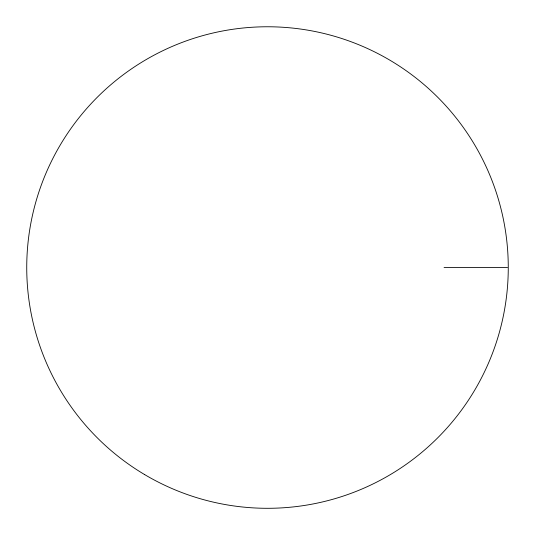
<?xml version="1.0" encoding="UTF-8"?>
<svg xmlns="http://www.w3.org/2000/svg" width="535" height="535" viewBox="0 0 535 535"><rect width="100%" height="100%" fill="white"/><g stroke="black" fill="none" stroke-linecap="round" stroke-linejoin="round"><path stroke-width="0.8" d="M444.063 267.533L507.488 267.533M144.697 474.625A240.763 240.763 0 0 0 508.25 270.335A240.763 240.763 0 0 0 149.553 57.64A240.763 240.763 0 0 0 144.697 474.625"/></g></svg>
